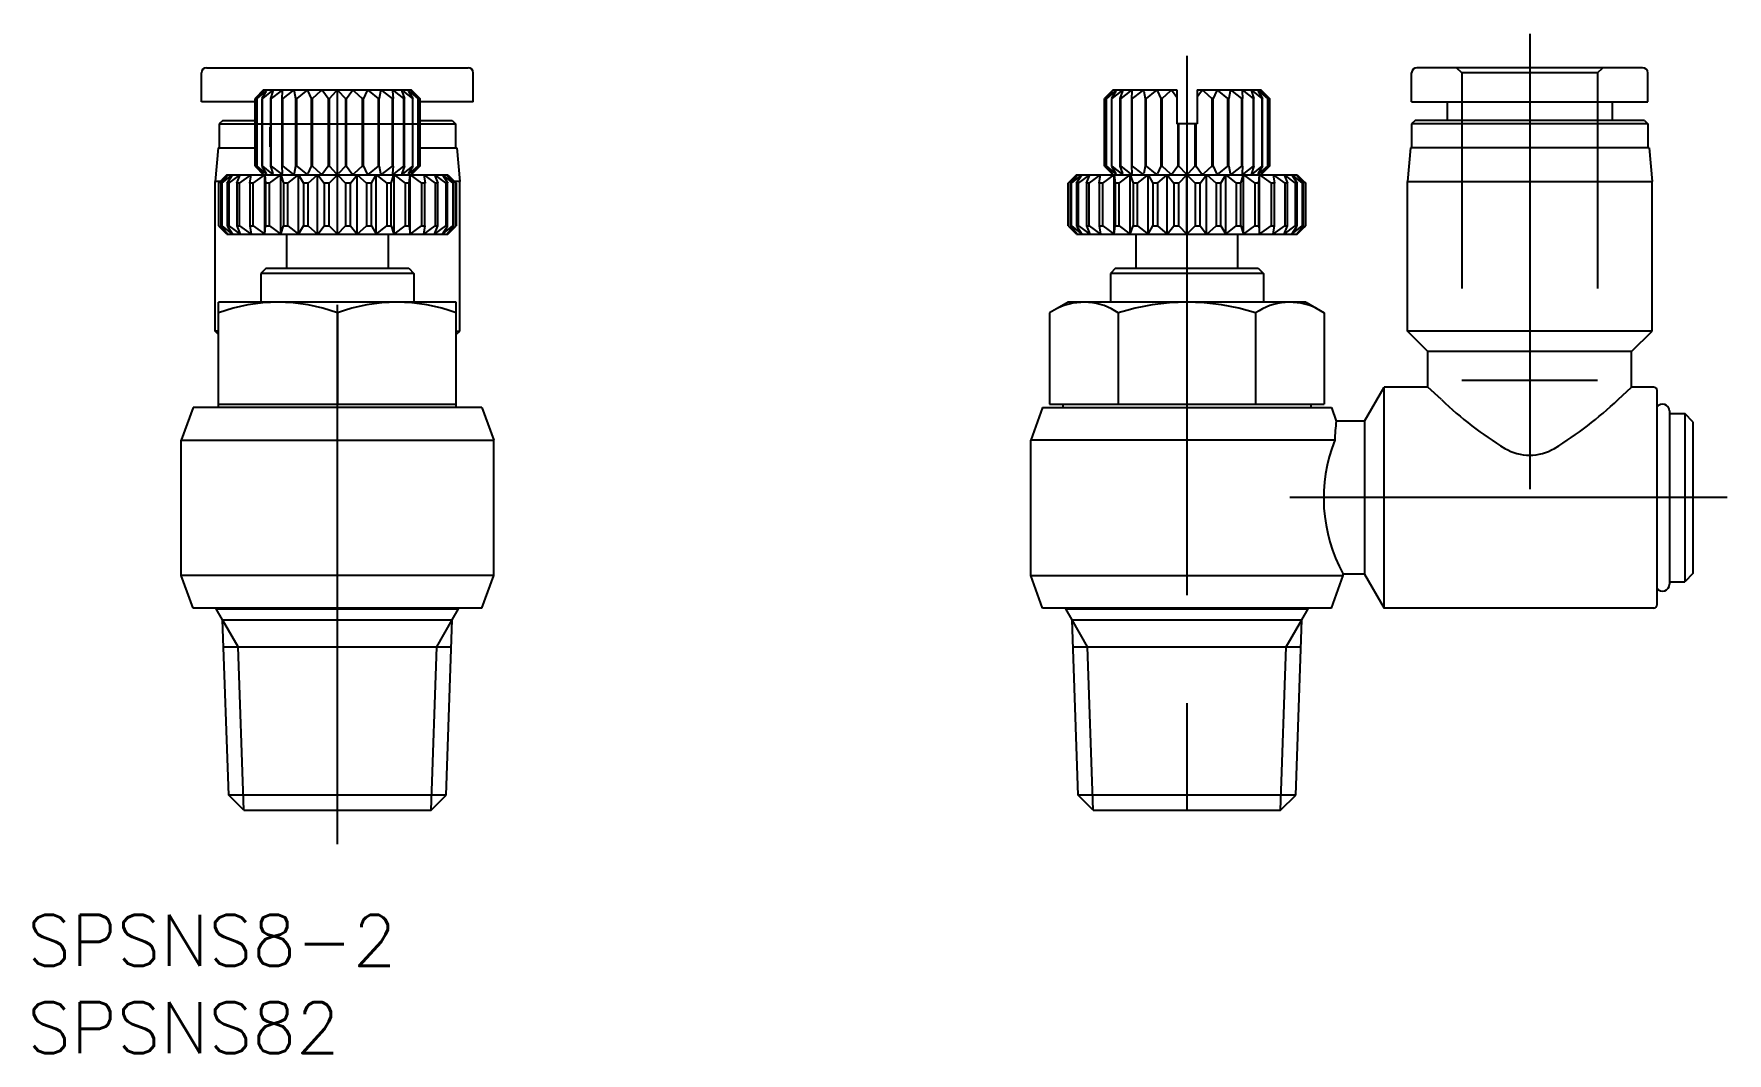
# Model space of a CAD drawing. Extents: x -97.7 to 2, y -32.7 to 27.3.
import ezdxf

# ---------------------------------------------------------------- set-up
doc = ezdxf.new("R2010")
doc.units = 0
doc.linetypes.add('CENTER', pattern=[50.8, 31.75, -6.35, 6.35, -6.35])
doc.linetypes.add('DASHED', pattern=[19.05, 12.7, -6.35])
doc.layers.get('0').update_dxf_attribs({"linetype": 'CONTINUOUS'})
doc.layers.add('CENTER', color=1, linetype='CENTER')
doc.styles.get("Standard").update_dxf_attribs({"font": 'txt.shx', "height": 3, "bigfont": 'bigfont.shx'})

# ---------------------------------------------------------------- blocks, each defined once
blk = doc.blocks.new('*U2')
at = {"color": 7, "linetype": 'CONTINUOUS'}
blk.add_text('SPSNS8-2', height=3, dxfattribs=at).set_placement((-98.068, -27.572))
blk = doc.blocks.new('*U3')
at = {"color": 7, "linetype": 'CONTINUOUS'}
blk.add_text('SPSNS82', height=3, dxfattribs=at).set_placement((-98.068, -32.705))

msp = doc.modelspace()

# ---------------------------------------------------------------- linework, layer by layer
at = {"color": 7, "linetype": 'CONTINUOUS'}
for p, q in [((-87.814, 23.3), (-87.814, 25)), ((-87.514, 25.3), (-72.114, 25.3)), ((-87.514, 25.3), (-72.114, 25.3)), ((-71.814, 23.3), (-71.814, 25)), ((-16.573, 23.3), (-16.573, 25)), ((-2.973, 25.3), (-16.273, 25.3)), ((-2.673, 23.3), (-2.673, 25)), ((-84.164, 24.003), (-84.664, 23.503)), ((-84.164, 24.003), (-75.464, 24.003)), ((-74.964, 23.503), (-75.464, 24.003)), ((-34.15, 24.003), (-34.65, 23.503)), ((-34.15, 24.003), (-30.4, 24.003)), ((-30.4, 24.003), (-30.4, 22.003)), ((-29.2, 24.003), (-29.2, 22.003)), ((-29.2, 24.003), (-25.45, 24.003)), ((-24.95, 23.503), (-25.45, 24.003)), ((-84.664, 23.3), (-87.814, 23.3)), ((-84.226, 23.923), (-84.664, 23.503)), ((-84.664, 23.503), (-84.664, 19.503)), ((-84.664, 19.503), (-84.664, 23.503)), ((-84.664, 23.503), (-84.664, 23.503)), ((-84.664, 23.3), (-84.664, 22.2)), ((-84.211, 23.923), (-84.566, 23.503)), ((-84.566, 23.503), (-84.566, 19.503)), ((-84.55, 23.503), (-84.566, 23.503)), ((-84.048, 23.923), (-84.55, 23.503)), ((-84.55, 19.503), (-84.55, 23.503)), ((-84.004, 23.923), (-84.26, 23.503)), ((-84.26, 23.503), (-84.26, 19.503)), ((-84.229, 23.503), (-84.26, 23.503)), ((-83.685, 23.923), (-84.229, 23.503)), ((-84.229, 19.503), (-84.229, 23.503)), ((-83.614, 23.923), (-83.76, 23.503)), ((-83.76, 23.503), (-83.76, 19.503)), ((-83.715, 23.503), (-83.76, 23.503)), ((-83.153, 23.923), (-83.715, 23.503)), ((-83.715, 19.503), (-83.715, 23.503)), ((-83.058, 23.923), (-83.088, 23.503)), ((-83.088, 23.503), (-83.088, 19.503)), ((-83.03, 23.503), (-83.088, 23.503)), ((-82.475, 23.923), (-83.03, 23.503)), ((-83.03, 19.503), (-83.03, 23.503)), ((-82.36, 23.923), (-82.272, 23.503)), ((-82.272, 23.503), (-82.272, 19.503)), ((-82.205, 23.503), (-82.272, 23.503)), ((-81.68, 23.923), (-82.205, 23.503)), ((-82.205, 19.503), (-82.205, 23.503)), ((-81.551, 23.923), (-81.349, 23.503)), ((-81.349, 23.503), (-81.349, 19.503)), ((-81.276, 23.503), (-81.349, 23.503)), ((-80.804, 23.923), (-81.276, 23.503)), ((-81.276, 19.503), (-81.276, 23.503)), ((-80.359, 23.503), (-80.666, 23.923)), ((-80.359, 23.503), (-80.359, 19.503)), ((-80.359, 23.503), (-80.283, 23.503)), ((-80.283, 23.503), (-79.885, 23.923)), ((-80.283, 19.503), (-80.283, 23.503)), ((-79.345, 23.503), (-79.743, 23.923)), ((-79.345, 23.503), (-79.345, 19.503)), ((-79.345, 23.503), (-79.269, 23.503)), ((-79.269, 23.503), (-78.962, 23.923)), ((-79.269, 19.503), (-79.269, 23.503)), ((-78.824, 23.923), (-78.352, 23.503)), ((-78.352, 23.503), (-78.352, 19.503)), ((-78.279, 23.503), (-78.352, 23.503)), ((-78.077, 23.923), (-78.279, 23.503)), ((-78.279, 19.503), (-78.279, 23.503)), ((-77.948, 23.923), (-77.422, 23.503)), ((-77.422, 23.503), (-77.422, 19.503)), ((-77.356, 23.503), (-77.422, 23.503)), ((-77.268, 23.923), (-77.356, 23.503)), ((-77.356, 19.503), (-77.356, 23.503)), ((-77.153, 23.923), (-76.597, 23.503)), ((-76.597, 23.503), (-76.597, 19.503)), ((-76.54, 23.503), (-76.597, 23.503)), ((-76.57, 23.923), (-76.54, 23.503)), ((-76.54, 19.503), (-76.54, 23.503)), ((-76.475, 23.923), (-75.913, 23.503)), ((-76.013, 23.923), (-75.868, 23.503)), ((-75.943, 23.923), (-75.399, 23.503)), ((-75.913, 23.503), (-75.913, 19.503)), ((-75.868, 23.503), (-75.913, 23.503)), ((-75.868, 19.503), (-75.868, 23.503)), ((-75.623, 23.923), (-75.368, 23.503)), ((-75.579, 23.923), (-75.078, 23.503)), ((-75.416, 23.923), (-75.062, 23.503)), ((-75.401, 23.923), (-74.964, 23.503)), ((-75.399, 23.503), (-75.399, 19.503)), ((-75.368, 23.503), (-75.399, 23.503)), ((-75.368, 19.503), (-75.368, 23.503)), ((-75.078, 23.503), (-75.078, 19.503)), ((-75.062, 23.503), (-75.078, 23.503)), ((-75.062, 19.503), (-75.062, 23.503)), ((-74.964, 19.503), (-74.964, 23.503)), ((-74.964, 23.503), (-74.964, 19.503)), ((-74.964, 23.503), (-74.964, 23.503)), ((-71.814, 23.3), (-74.964, 23.3)), ((-74.964, 23.3), (-74.964, 22.2)), ((-34.212, 23.923), (-34.65, 23.503)), ((-34.65, 19.503), (-34.65, 23.503)), ((-34.65, 23.503), (-34.65, 19.503)), ((-34.65, 23.503), (-34.65, 23.503)), ((-34.198, 23.923), (-34.552, 23.503)), ((-34.552, 23.503), (-34.552, 19.503)), ((-34.536, 23.503), (-34.552, 23.503)), ((-34.034, 23.923), (-34.536, 23.503)), ((-34.536, 19.503), (-34.536, 23.503)), ((-33.991, 23.923), (-34.246, 23.503)), ((-34.246, 23.503), (-34.246, 19.503)), ((-34.215, 23.503), (-34.246, 23.503)), ((-33.671, 23.923), (-34.215, 23.503)), ((-34.215, 19.503), (-34.215, 23.503)), ((-33.601, 23.923), (-33.746, 23.503)), ((-33.746, 23.503), (-33.746, 19.503)), ((-33.701, 23.503), (-33.746, 23.503)), ((-33.139, 23.923), (-33.701, 23.503)), ((-33.701, 19.503), (-33.701, 23.503)), ((-33.044, 23.923), (-33.074, 23.503)), ((-33.074, 23.503), (-33.074, 19.503)), ((-33.017, 23.503), (-33.074, 23.503)), ((-32.461, 23.923), (-33.017, 23.503)), ((-33.017, 19.503), (-33.017, 23.503)), ((-32.346, 23.923), (-32.258, 23.503)), ((-32.258, 23.503), (-32.258, 19.503)), ((-32.192, 23.503), (-32.258, 23.503)), ((-31.666, 23.923), (-32.192, 23.503)), ((-32.192, 19.503), (-32.192, 23.503)), ((-31.537, 23.923), (-31.335, 23.503)), ((-31.335, 23.503), (-31.335, 19.503)), ((-31.262, 23.503), (-31.335, 23.503)), ((-30.79, 23.923), (-31.262, 23.503)), ((-31.262, 19.503), (-31.262, 23.503)), ((-30.652, 23.923), (-30.4, 23.58)), ((-28.948, 23.923), (-29.2, 23.58)), ((-28.81, 23.923), (-28.338, 23.503)), ((-28.338, 23.503), (-28.338, 19.503)), ((-28.265, 23.503), (-28.338, 23.503)), ((-28.063, 23.923), (-28.265, 23.503)), ((-28.265, 19.503), (-28.265, 23.503)), ((-27.934, 23.923), (-27.408, 23.503)), ((-27.408, 23.503), (-27.408, 19.503)), ((-27.342, 23.503), (-27.408, 23.503)), ((-27.254, 23.923), (-27.342, 23.503)), ((-27.342, 19.503), (-27.342, 23.503)), ((-27.139, 23.923), (-26.583, 23.503)), ((-26.583, 23.503), (-26.583, 19.503)), ((-26.526, 23.503), (-26.583, 23.503)), ((-26.556, 23.923), (-26.526, 23.503)), ((-26.526, 19.503), (-26.526, 23.503)), ((-26.461, 23.923), (-25.899, 23.503)), ((-25.999, 23.923), (-25.854, 23.503)), ((-25.929, 23.923), (-25.385, 23.503)), ((-25.899, 23.503), (-25.899, 19.503)), ((-25.854, 23.503), (-25.899, 23.503)), ((-25.854, 19.503), (-25.854, 23.503)), ((-25.609, 23.923), (-25.354, 23.503)), ((-25.566, 23.923), (-25.064, 23.503)), ((-25.402, 23.923), (-25.048, 23.503)), ((-25.388, 23.923), (-24.95, 23.503)), ((-25.385, 23.503), (-25.385, 19.503)), ((-25.354, 23.503), (-25.385, 23.503)), ((-25.354, 19.503), (-25.354, 23.503)), ((-25.064, 23.503), (-25.064, 19.503)), ((-25.048, 23.503), (-25.064, 23.503)), ((-25.048, 19.503), (-25.048, 23.503)), ((-24.95, 23.503), (-24.95, 19.503)), ((-24.95, 19.503), (-24.95, 23.503)), ((-24.95, 23.503), (-24.95, 23.503)), ((-16.573, 23.3), (-2.673, 23.3)), ((-14.473, 23.3), (-14.473, 22.2)), ((-4.773, 23.3), (-4.773, 22.2)), ((-86.564, 22.2), (-86.764, 22)), ((-86.764, 22), (-86.764, 20.6)), ((-86.764, 22), (-84.664, 22)), ((-86.564, 22.2), (-84.664, 22.2)), ((-74.964, 22.2), (-73.064, 22.2)), ((-74.964, 22), (-72.864, 22)), ((-73.064, 22.2), (-72.864, 22)), ((-72.864, 22), (-72.864, 20.6)), ((-29.2, 22.003), (-30.4, 22.003)), ((-30.345, 22.003), (-30.345, 19.503)), ((-30.269, 19.503), (-30.269, 22.003)), ((-29.331, 22.003), (-29.331, 19.503)), ((-29.255, 19.503), (-29.255, 22.003)), ((-16.373, 22.2), (-16.573, 22)), ((-2.673, 22), (-16.573, 22)), ((-16.573, 22), (-16.573, 20.6)), ((-2.873, 22.2), (-16.373, 22.2)), ((-2.873, 22.2), (-2.673, 22)), ((-2.673, 22), (-2.673, 20.6)), ((-83.764, 20.65), (-83.764, 21.8)), ((-75.864, 20.65), (-75.864, 21.8)), ((-86.839, 20.6), (-87.014, 18.6)), ((-86.839, 20.6), (-84.664, 20.6)), ((-74.964, 20.6), (-72.789, 20.6)), ((-72.789, 20.6), (-72.614, 18.6)), ((-16.648, 20.6), (-16.823, 18.6)), ((-2.598, 20.6), (-16.648, 20.6)), ((-2.598, 20.6), (-2.423, 18.6)), ((-86.801, 18.503), (-86.258, 19.003)), ((-86.672, 18.503), (-86.258, 19.003)), ((-86.314, 19.003), (-86.628, 18.689)), ((-86.607, 18.503), (-85.999, 19.003)), ((-86.314, 19.003), (-73.317, 19.003)), ((-86.309, 18.502), (-85.998, 19.003)), ((-86.195, 18.503), (-85.541, 19.004)), ((-85.737, 18.502), (-85.54, 19.002)), ((-85.578, 18.503), (-84.899, 19.004)), ((-84.974, 18.502), (-84.898, 19.002)), ((-84.775, 18.503), (-84.093, 19.004)), ((-84.664, 19.503), (-84.164, 19.003)), ((-84.664, 19.503), (-84.226, 19.083)), ((-84.664, 19.503), (-84.664, 19.503)), ((-84.566, 19.503), (-84.211, 19.083)), ((-84.566, 19.503), (-84.55, 19.503)), ((-84.55, 19.503), (-84.048, 19.083)), ((-84.26, 19.503), (-84.004, 19.083)), ((-84.26, 19.503), (-84.229, 19.503)), ((-84.229, 19.503), (-83.685, 19.083)), ((-84.092, 15.502), (-84.092, 19.002)), ((-84.092, 19.002), (-84.046, 18.502)), ((-83.813, 18.503), (-83.151, 19.004)), ((-83.76, 19.503), (-83.614, 19.083)), ((-83.76, 19.503), (-83.715, 19.503)), ((-83.715, 19.503), (-83.153, 19.083)), ((-83.149, 15.502), (-83.149, 19.002)), ((-83.148, 19.002), (-82.981, 18.502)), ((-83.088, 19.503), (-83.058, 19.083)), ((-83.088, 19.503), (-83.03, 19.503)), ((-83.03, 19.503), (-82.475, 19.083)), ((-82.723, 18.503), (-82.101, 19.003)), ((-82.272, 19.503), (-82.36, 19.083)), ((-82.272, 19.503), (-82.205, 19.503)), ((-82.205, 19.503), (-81.68, 19.083)), ((-82.099, 15.502), (-82.099, 19.002)), ((-82.098, 19.002), (-81.816, 18.502)), ((-81.349, 19.503), (-81.551, 19.083)), ((-81.539, 18.503), (-80.977, 19.003)), ((-81.349, 19.503), (-81.276, 19.503)), ((-81.276, 19.503), (-80.804, 19.083)), ((-80.976, 15.502), (-80.976, 19.002)), ((-80.974, 19.003), (-80.585, 18.503)), ((-80.359, 19.503), (-80.666, 19.083)), ((-80.359, 19.503), (-80.283, 19.503)), ((-80.3, 18.503), (-79.814, 19.003)), ((-80.283, 19.503), (-79.885, 19.083)), ((-79.814, 19.003), (-79.331, 18.503)), ((-79.814, 15.5), (-79.814, 19.003)), ((-79.345, 19.503), (-79.743, 19.083)), ((-79.345, 19.503), (-79.269, 19.503)), ((-79.269, 19.503), (-78.962, 19.083)), ((-79.045, 18.503), (-78.656, 19.003)), ((-78.352, 19.503), (-78.824, 19.083)), ((-78.655, 15.502), (-78.655, 19.002)), ((-78.653, 19.003), (-78.092, 18.503)), ((-78.352, 19.503), (-78.279, 19.503)), ((-78.279, 19.503), (-78.077, 19.083)), ((-77.422, 19.503), (-77.948, 19.083)), ((-77.815, 18.502), (-77.533, 19.002)), ((-77.531, 15.502), (-77.531, 19.002)), ((-77.53, 19.003), (-76.908, 18.503)), ((-77.422, 19.503), (-77.356, 19.503)), ((-77.356, 19.503), (-77.268, 19.083)), ((-76.597, 19.503), (-77.153, 19.083)), ((-76.649, 18.502), (-76.482, 19.002)), ((-76.597, 19.503), (-76.54, 19.503)), ((-76.54, 19.503), (-76.57, 19.083)), ((-76.481, 15.502), (-76.481, 19.002)), ((-76.48, 19.004), (-75.817, 18.503)), ((-75.913, 19.503), (-76.475, 19.083)), ((-75.868, 19.503), (-76.013, 19.083)), ((-75.399, 19.503), (-75.943, 19.083)), ((-75.913, 19.503), (-75.868, 19.503)), ((-75.368, 19.503), (-75.623, 19.083)), ((-75.585, 18.502), (-75.539, 19.002)), ((-75.078, 19.503), (-75.579, 19.083)), ((-75.539, 15.502), (-75.539, 19.002)), ((-75.537, 19.004), (-74.856, 18.503)), ((-75.464, 19.003), (-74.964, 19.503)), ((-75.062, 19.503), (-75.416, 19.083)), ((-74.964, 19.503), (-75.401, 19.083)), ((-75.399, 19.503), (-75.368, 19.503)), ((-75.078, 19.503), (-75.062, 19.503)), ((-74.964, 19.503), (-74.964, 19.503)), ((-74.733, 19.002), (-74.656, 18.502)), ((-74.732, 19.004), (-74.053, 18.503)), ((-74.09, 19.004), (-73.436, 18.503)), ((-74.09, 19.002), (-73.894, 18.502)), ((-73.632, 19.003), (-73.023, 18.503)), ((-73.632, 19.003), (-73.322, 18.502)), ((-73.373, 19.003), (-72.829, 18.503)), ((-73.373, 19.003), (-72.959, 18.503)), ((-73.317, 19.003), (-73.003, 18.689)), ((-36.788, 18.503), (-36.244, 19.003)), ((-36.658, 18.503), (-36.244, 19.003)), ((-36.3, 19.003), (-36.614, 18.689)), ((-36.594, 18.503), (-35.985, 19.003)), ((-36.3, 19.003), (-23.303, 19.003)), ((-36.295, 18.502), (-35.985, 19.003)), ((-36.181, 18.503), (-35.527, 19.004)), ((-35.723, 18.502), (-35.526, 19.002)), ((-35.564, 18.503), (-34.885, 19.004)), ((-34.96, 18.502), (-34.884, 19.002)), ((-34.761, 18.503), (-34.079, 19.004)), ((-34.65, 19.503), (-34.212, 19.083)), ((-34.65, 19.503), (-34.65, 19.503)), ((-34.65, 19.503), (-34.15, 19.003)), ((-34.552, 19.503), (-34.536, 19.503)), ((-34.552, 19.503), (-34.198, 19.083)), ((-34.536, 19.503), (-34.034, 19.083)), ((-34.246, 19.503), (-34.215, 19.503)), ((-34.246, 19.503), (-33.991, 19.083)), ((-34.215, 19.503), (-33.671, 19.083)), ((-34.078, 15.502), (-34.078, 19.002)), ((-34.078, 19.002), (-34.032, 18.502)), ((-33.799, 18.503), (-33.137, 19.004)), ((-33.746, 19.503), (-33.701, 19.503)), ((-33.746, 19.503), (-33.601, 19.083)), ((-33.701, 19.503), (-33.139, 19.083)), ((-33.135, 15.502), (-33.135, 19.002)), ((-33.134, 19.002), (-32.968, 18.502)), ((-33.074, 19.503), (-33.017, 19.503)), ((-33.074, 19.503), (-33.044, 19.083)), ((-33.017, 19.503), (-32.461, 19.083)), ((-32.709, 18.503), (-32.087, 19.003)), ((-32.258, 19.503), (-32.346, 19.083)), ((-32.258, 19.503), (-32.192, 19.503)), ((-32.192, 19.503), (-31.666, 19.083)), ((-32.085, 15.502), (-32.085, 19.002)), ((-32.084, 19.002), (-31.802, 18.502)), ((-31.335, 19.503), (-31.537, 19.083)), ((-31.525, 18.503), (-30.963, 19.003)), ((-31.335, 19.503), (-31.262, 19.503)), ((-31.262, 19.503), (-30.79, 19.083)), ((-30.962, 15.502), (-30.962, 19.002)), ((-30.961, 19.003), (-30.572, 18.503)), ((-30.345, 19.503), (-30.652, 19.083)), ((-30.345, 19.503), (-30.269, 19.503)), ((-30.286, 18.503), (-29.8, 19.003)), ((-30.269, 19.503), (-29.871, 19.083)), ((-29.8, 15.5), (-29.8, 19.003)), ((-29.8, 19.003), (-29.317, 18.503)), ((-29.331, 19.503), (-29.729, 19.083)), ((-29.331, 19.503), (-29.255, 19.503)), ((-29.255, 19.503), (-28.948, 19.083)), ((-29.031, 18.503), (-28.642, 19.003)), ((-28.338, 19.503), (-28.81, 19.083)), ((-28.641, 15.502), (-28.641, 19.002)), ((-28.639, 19.003), (-28.078, 18.503)), ((-28.338, 19.503), (-28.265, 19.503)), ((-28.265, 19.503), (-28.063, 19.083)), ((-27.408, 19.503), (-27.934, 19.083)), ((-27.801, 18.502), (-27.519, 19.002)), ((-27.518, 15.502), (-27.518, 19.002)), ((-27.516, 19.003), (-26.894, 18.503)), ((-27.408, 19.503), (-27.342, 19.503)), ((-27.342, 19.503), (-27.254, 19.083)), ((-26.583, 19.503), (-27.139, 19.083)), ((-26.635, 18.502), (-26.468, 19.002)), ((-26.583, 19.503), (-26.526, 19.503)), ((-26.526, 19.503), (-26.556, 19.083)), ((-26.468, 15.502), (-26.468, 19.002)), ((-26.466, 19.004), (-25.804, 18.503)), ((-25.899, 19.503), (-26.461, 19.083)), ((-25.854, 19.503), (-25.999, 19.083)), ((-25.385, 19.503), (-25.929, 19.083)), ((-25.899, 19.503), (-25.854, 19.503)), ((-25.354, 19.503), (-25.609, 19.083)), ((-25.571, 18.502), (-25.525, 19.002)), ((-25.064, 19.503), (-25.566, 19.083)), ((-25.525, 15.502), (-25.525, 19.002)), ((-25.523, 19.004), (-24.842, 18.503)), ((-25.45, 19.003), (-24.95, 19.503)), ((-25.048, 19.503), (-25.402, 19.083)), ((-24.95, 19.503), (-25.388, 19.083)), ((-25.385, 19.503), (-25.354, 19.503)), ((-25.064, 19.503), (-25.048, 19.503)), ((-24.95, 19.503), (-24.95, 19.503)), ((-24.719, 19.002), (-24.643, 18.502)), ((-24.718, 19.004), (-24.039, 18.503)), ((-24.077, 19.002), (-23.88, 18.502)), ((-24.076, 19.004), (-23.422, 18.503)), ((-23.618, 19.003), (-23.308, 18.502)), ((-23.618, 19.003), (-23.009, 18.503)), ((-23.359, 19.003), (-22.945, 18.503)), ((-23.359, 19.003), (-22.815, 18.503)), ((-23.303, 19.003), (-22.989, 18.689)), ((-87.014, 9.8), (-87.014, 18.6)), ((-86.716, 18.6), (-87.014, 18.6)), ((-86.813, 18.502), (-86.628, 18.689)), ((-86.813, 18.502), (-86.813, 16.002)), ((-86.8, 18.502), (-86.813, 18.502)), ((-86.8, 16.002), (-86.8, 18.502)), ((-86.671, 18.502), (-86.671, 16.002)), ((-86.606, 18.502), (-86.671, 18.502)), ((-86.606, 16.002), (-86.606, 18.502)), ((-86.307, 18.502), (-86.307, 16.002)), ((-86.194, 18.502), (-86.307, 18.502)), ((-86.194, 16.002), (-86.194, 18.502)), ((-85.736, 18.502), (-85.736, 16.002)), ((-85.576, 18.502), (-85.736, 18.502)), ((-85.576, 16.002), (-85.576, 18.502)), ((-84.974, 18.502), (-84.974, 16.002)), ((-84.774, 18.502), (-84.974, 18.502)), ((-84.774, 16.002), (-84.774, 18.502)), ((-84.046, 18.502), (-84.046, 16.002)), ((-83.812, 18.502), (-84.046, 18.502)), ((-83.812, 16.002), (-83.812, 18.502)), ((-82.982, 18.502), (-82.982, 16.002)), ((-82.722, 18.502), (-82.982, 18.502)), ((-82.722, 16.002), (-82.722, 18.502)), ((-81.817, 18.502), (-81.817, 16.002)), ((-81.538, 18.502), (-81.817, 18.502)), ((-81.538, 16.002), (-81.538, 18.502)), ((-80.587, 18.502), (-80.587, 16.002)), ((-80.299, 18.502), (-80.587, 18.502)), ((-80.299, 16.002), (-80.299, 18.502)), ((-79.332, 18.502), (-79.332, 16.002)), ((-79.044, 18.502), (-79.332, 18.502)), ((-79.044, 16.002), (-79.044, 18.502)), ((-78.093, 18.502), (-78.093, 16.002)), ((-77.814, 18.502), (-78.093, 18.502)), ((-77.814, 16.002), (-77.814, 18.502)), ((-76.909, 18.502), (-76.909, 16.002)), ((-76.648, 18.502), (-76.909, 18.502)), ((-76.648, 16.002), (-76.648, 18.502)), ((-75.819, 18.502), (-75.819, 16.002)), ((-75.585, 18.502), (-75.819, 18.502)), ((-75.585, 16.002), (-75.585, 18.502)), ((-74.857, 18.502), (-74.857, 16.002)), ((-74.657, 18.502), (-74.857, 18.502)), ((-74.657, 16.002), (-74.657, 18.502)), ((-74.054, 18.502), (-74.054, 16.002)), ((-73.895, 18.502), (-74.054, 18.502)), ((-73.895, 16.002), (-73.895, 18.502)), ((-73.437, 18.502), (-73.437, 16.002)), ((-73.323, 18.502), (-73.437, 18.502)), ((-73.323, 16.002), (-73.323, 18.502)), ((-73.024, 18.502), (-73.024, 16.002)), ((-72.96, 18.502), (-73.024, 18.502)), ((-73.003, 18.689), (-72.817, 18.502)), ((-72.96, 16.002), (-72.96, 18.502)), ((-72.614, 18.6), (-72.914, 18.6)), ((-72.83, 18.502), (-72.83, 16.002)), ((-72.817, 18.502), (-72.83, 18.502)), ((-72.817, 16.002), (-72.817, 18.502)), ((-72.614, 9.8), (-72.614, 18.6)), ((-36.8, 18.502), (-36.614, 18.689)), ((-36.799, 18.502), (-36.799, 16.002)), ((-36.786, 18.502), (-36.799, 18.502)), ((-36.786, 16.002), (-36.786, 18.502)), ((-36.657, 18.502), (-36.657, 16.002)), ((-36.592, 18.502), (-36.657, 18.502)), ((-36.592, 16.002), (-36.592, 18.502)), ((-36.294, 18.502), (-36.294, 16.002)), ((-36.18, 18.502), (-36.294, 18.502)), ((-36.18, 16.002), (-36.18, 18.502)), ((-35.722, 18.502), (-35.722, 16.002)), ((-35.563, 18.502), (-35.722, 18.502)), ((-35.563, 16.002), (-35.563, 18.502)), ((-34.76, 18.502), (-34.96, 18.502)), ((-34.96, 18.502), (-34.96, 16.002)), ((-34.76, 16.002), (-34.76, 18.502)), ((-34.032, 18.502), (-34.032, 16.002)), ((-33.798, 18.502), (-34.032, 18.502)), ((-33.798, 16.002), (-33.798, 18.502)), ((-32.968, 18.502), (-32.968, 16.002)), ((-32.708, 18.502), (-32.968, 18.502)), ((-32.708, 16.002), (-32.708, 18.502)), ((-31.803, 18.502), (-31.803, 16.002)), ((-31.524, 18.502), (-31.803, 18.502)), ((-31.524, 16.002), (-31.524, 18.502)), ((-30.573, 18.502), (-30.573, 16.002)), ((-30.285, 18.502), (-30.573, 18.502)), ((-30.285, 16.002), (-30.285, 18.502)), ((-29.318, 18.502), (-29.318, 16.002)), ((-29.03, 18.502), (-29.318, 18.502)), ((-29.03, 16.002), (-29.03, 18.502)), ((-28.079, 18.502), (-28.079, 16.002)), ((-27.8, 18.502), (-28.079, 18.502)), ((-27.8, 16.002), (-27.8, 18.502)), ((-26.895, 18.502), (-26.895, 16.002)), ((-26.635, 18.502), (-26.895, 18.502)), ((-26.635, 16.002), (-26.635, 18.502)), ((-25.805, 18.502), (-25.805, 16.002)), ((-25.571, 18.502), (-25.805, 18.502)), ((-25.571, 16.002), (-25.571, 18.502)), ((-24.843, 18.502), (-24.843, 16.002)), ((-24.643, 18.502), (-24.843, 18.502)), ((-24.643, 16.002), (-24.643, 18.502)), ((-24.04, 18.502), (-24.04, 16.002)), ((-23.881, 18.502), (-24.04, 18.502)), ((-23.881, 16.002), (-23.881, 18.502)), ((-23.423, 18.502), (-23.423, 16.002)), ((-23.309, 18.502), (-23.423, 18.502)), ((-23.309, 16.002), (-23.309, 18.502)), ((-23.011, 18.502), (-23.011, 16.002)), ((-22.946, 18.502), (-23.011, 18.502)), ((-22.989, 18.689), (-22.803, 18.502)), ((-22.946, 16.002), (-22.946, 18.502)), ((-22.816, 18.502), (-22.816, 16.002)), ((-22.803, 18.502), (-22.816, 18.502)), ((-22.803, 16.002), (-22.803, 18.502)), ((-16.823, 18.6), (-2.423, 18.6)), ((-16.823, 9.8), (-16.823, 18.6)), ((-2.423, 9.8), (-2.423, 18.6)), ((-86.813, 16.002), (-86.628, 15.814)), ((-86.813, 16.002), (-86.8, 16.002)), ((-86.801, 16), (-86.258, 15.5)), ((-86.672, 16.001), (-86.258, 15.501)), ((-86.671, 16.002), (-86.606, 16.002)), ((-86.607, 16), (-85.999, 15.5)), ((-86.309, 16.001), (-85.998, 15.501)), ((-86.307, 16.002), (-86.194, 16.002)), ((-86.195, 16), (-85.541, 15.5)), ((-85.737, 16.001), (-85.54, 15.501)), ((-85.736, 16.002), (-85.576, 16.002)), ((-85.578, 16), (-84.899, 15.5)), ((-84.974, 16.002), (-84.898, 15.502)), ((-84.974, 16.002), (-84.774, 16.002)), ((-84.775, 16), (-84.093, 15.5)), ((-84.092, 15.502), (-84.046, 16.002)), ((-84.046, 16.002), (-83.812, 16.002)), ((-83.813, 16), (-83.151, 15.5)), ((-83.148, 15.501), (-82.981, 16.001)), ((-82.982, 16.002), (-82.722, 16.002)), ((-82.723, 16), (-82.101, 15.5)), ((-82.098, 15.501), (-81.816, 16.001)), ((-81.817, 16.002), (-81.538, 16.002)), ((-81.539, 16), (-80.977, 15.5)), ((-80.974, 15.501), (-80.585, 16.001)), ((-80.587, 16.002), (-80.299, 16.002)), ((-80.3, 16.001), (-79.814, 15.5)), ((-79.814, 15.5), (-79.331, 16.001)), ((-79.332, 16.002), (-79.044, 16.002)), ((-79.045, 16.001), (-78.656, 15.501)), ((-78.653, 15.5), (-78.092, 16)), ((-78.093, 16.002), (-77.814, 16.002)), ((-77.815, 16.001), (-77.533, 15.501)), ((-77.53, 15.5), (-76.908, 16)), ((-76.909, 16.002), (-76.648, 16.002)), ((-76.649, 16.001), (-76.482, 15.501)), ((-76.48, 15.5), (-75.817, 16)), ((-75.819, 16.002), (-75.585, 16.002)), ((-75.585, 16.002), (-75.539, 15.502)), ((-75.537, 15.5), (-74.856, 16)), ((-74.857, 16.002), (-74.657, 16.002)), ((-74.733, 15.502), (-74.656, 16.002)), ((-74.732, 15.5), (-74.053, 16)), ((-74.09, 15.501), (-73.894, 16.001)), ((-74.09, 15.5), (-73.436, 16)), ((-74.054, 16.002), (-73.895, 16.002)), ((-73.632, 15.501), (-73.322, 16.001)), ((-73.632, 15.5), (-73.023, 16)), ((-73.437, 16.002), (-73.323, 16.002)), ((-73.373, 15.501), (-72.959, 16.001)), ((-73.373, 15.5), (-72.829, 16)), ((-73.024, 16.002), (-72.96, 16.002)), ((-73.003, 15.814), (-72.817, 16.002)), ((-72.83, 16.002), (-72.817, 16.002)), ((-36.8, 16.002), (-36.614, 15.814)), ((-36.799, 16.002), (-36.786, 16.002)), ((-36.788, 16), (-36.244, 15.5)), ((-36.658, 16.001), (-36.244, 15.501)), ((-36.657, 16.002), (-36.592, 16.002)), ((-36.594, 16), (-35.985, 15.5)), ((-36.295, 16.001), (-35.985, 15.501)), ((-36.294, 16.002), (-36.18, 16.002)), ((-36.181, 16), (-35.527, 15.5)), ((-35.723, 16.001), (-35.526, 15.501)), ((-35.722, 16.002), (-35.563, 16.002)), ((-35.564, 16), (-34.885, 15.5)), ((-34.96, 16.002), (-34.76, 16.002)), ((-34.96, 16.002), (-34.884, 15.502)), ((-34.761, 16), (-34.079, 15.5)), ((-34.078, 15.502), (-34.032, 16.002)), ((-34.032, 16.002), (-33.798, 16.002)), ((-33.799, 16), (-33.137, 15.5)), ((-33.134, 15.501), (-32.968, 16.001)), ((-32.968, 16.002), (-32.708, 16.002)), ((-32.709, 16), (-32.087, 15.5)), ((-32.084, 15.501), (-31.802, 16.001)), ((-31.803, 16.002), (-31.524, 16.002)), ((-31.525, 16), (-30.963, 15.5)), ((-30.961, 15.501), (-30.572, 16.001)), ((-30.573, 16.002), (-30.285, 16.002)), ((-30.286, 16.001), (-29.8, 15.5)), ((-29.8, 15.5), (-29.317, 16.001)), ((-29.318, 16.002), (-29.03, 16.002)), ((-29.031, 16.001), (-28.642, 15.501)), ((-28.639, 15.5), (-28.078, 16)), ((-28.079, 16.002), (-27.8, 16.002)), ((-27.801, 16.001), (-27.519, 15.501)), ((-27.516, 15.5), (-26.894, 16)), ((-26.895, 16.002), (-26.635, 16.002)), ((-26.635, 16.001), (-26.468, 15.501)), ((-26.466, 15.5), (-25.804, 16)), ((-25.805, 16.002), (-25.571, 16.002)), ((-25.571, 16.002), (-25.525, 15.502)), ((-25.523, 15.5), (-24.842, 16)), ((-24.843, 16.002), (-24.643, 16.002)), ((-24.719, 15.502), (-24.643, 16.002)), ((-24.718, 15.5), (-24.039, 16)), ((-24.077, 15.501), (-23.88, 16.001)), ((-24.076, 15.5), (-23.422, 16)), ((-24.04, 16.002), (-23.881, 16.002)), ((-23.618, 15.501), (-23.308, 16.001)), ((-23.618, 15.5), (-23.009, 16)), ((-23.423, 16.002), (-23.309, 16.002)), ((-23.359, 15.501), (-22.945, 16.001)), ((-23.359, 15.5), (-22.815, 16)), ((-23.011, 16.002), (-22.946, 16.002)), ((-22.989, 15.814), (-22.803, 16.002)), ((-22.816, 16.002), (-22.803, 16.002)), ((-86.314, 15.5), (-86.628, 15.814)), ((-86.314, 15.5), (-73.317, 15.5)), ((-82.814, 15.502), (-82.814, 13.5)), ((-76.814, 13.5), (-76.814, 15.502)), ((-73.317, 15.5), (-73.003, 15.814)), ((-36.3, 15.5), (-36.614, 15.814)), ((-36.3, 15.5), (-23.303, 15.5)), ((-32.8, 15.502), (-32.8, 13.5)), ((-26.8, 13.5), (-26.8, 15.502)), ((-23.303, 15.5), (-22.989, 15.814)), ((-84.014, 13.5), (-84.314, 13.2)), ((-75.314, 13.2), (-84.314, 13.2)), ((-84.314, 13.2), (-84.314, 11.5)), ((-84.014, 13.5), (-75.614, 13.5)), ((-75.614, 13.5), (-75.314, 13.2)), ((-75.314, 13.2), (-75.314, 11.5)), ((-34, 13.5), (-34.3, 13.2)), ((-25.3, 13.2), (-34.3, 13.2)), ((-34.3, 13.2), (-34.3, 11.5)), ((-34, 13.5), (-25.6, 13.5)), ((-25.6, 13.5), (-25.3, 13.2)), ((-25.3, 13.2), (-25.3, 11.5)), ((-86.814, 5.3), (-86.814, 11.5)), ((-72.814, 11.5), (-86.814, 11.5)), ((-72.814, 5.3), (-72.814, 11.5)), ((-36.8, 11.5), (-37.883, 10.875)), ((-22.8, 11.5), (-36.8, 11.5)), ((-22.8, 11.5), (-21.717, 10.875)), ((-79.814, 10.875), (-79.814, 5.5)), ((-37.883, 10.875), (-37.883, 5.5)), ((-33.841, 10.875), (-33.841, 5.5)), ((-25.759, 10.875), (-25.759, 5.5)), ((-21.717, 10.875), (-21.717, 5.5)), ((-86.814, 9.6), (-87.014, 9.8)), ((-86.814, 9.8), (-87.014, 9.8)), ((-72.814, 9.8), (-72.614, 9.8)), ((-72.814, 9.6), (-72.614, 9.8)), ((-2.423, 9.8), (-16.823, 9.8)), ((-15.623, 8.6), (-16.823, 9.8)), ((-3.623, 8.6), (-2.423, 9.8)), ((-15.623, 6.5), (-15.623, 8.6)), ((-3.623, 8.6), (-15.623, 8.6)), ((-3.623, 6.5), (-3.623, 8.6)), ((-19.355, 4.5), (-18.2, 6.5)), ((-18.2, -6.5), (-18.2, 6.5)), ((-15.623, 6.5), (-18.2, 6.5)), ((-14.824, 5.769), (-15.624, 6.499)), ((-4.423, 5.769), (-3.623, 6.499)), ((-2.323, 6.5), (-3.623, 6.5)), ((-2.123, -6.3), (-2.123, 6.3)), ((-88.314, 5.3), (-89.014, 3.377)), ((-71.314, 5.3), (-88.314, 5.3)), ((-86.814, 5.5), (-72.814, 5.5)), ((-71.314, 5.3), (-70.614, 3.377)), ((-38.3, 5.3), (-39, 3.377)), ((-38.3, 5.3), (-21.3, 5.3)), ((-37.883, 5.5), (-21.717, 5.5)), ((-37.1, 5.5), (-37.1, 5.3)), ((-22.5, 5.5), (-22.5, 5.3)), ((-21.3, 5.3), (-21.009, 4.5)), ((-1.4, 5.1), (-1.4, -5.1)), ((-19.355, 4.5), (-21.009, 4.5)), ((-19.355, 4.5), (-19.355, -4.5)), ((-1.4, 4.95), (-0.5, 4.95)), ((-0.5, 4.95), (-0.5, -4.95)), ((0, 4.45), (-0.5, 4.95)), ((0, -4.45), (0, 4.45)), ((-89.014, 3.377), (-70.614, 3.377)), ((-89.014, -4.577), (-89.014, 3.377)), ((-70.614, -4.577), (-70.614, 3.377)), ((-21.094, 3.377), (-39, 3.377)), ((-39, -4.577), (-39, 3.377)), ((-70.614, -4.577), (-89.014, -4.577)), ((-88.314, -6.5), (-89.014, -4.577)), ((-71.314, -6.5), (-70.614, -4.577)), ((-39, -4.577), (-20.6, -4.577)), ((-38.3, -6.5), (-39, -4.577)), ((-21.3, -6.5), (-20.6, -4.577)), ((-19.355, -4.5), (-20.6, -4.5)), ((-20.6, -4.577), (-20.6, -4.5)), ((-19.355, -4.5), (-18.2, -6.5)), ((-1.4, -4.95), (-0.5, -4.95)), ((0, -4.45), (-0.5, -4.95)), ((-71.314, -6.5), (-88.314, -6.5)), ((-86.949, -6.5), (-86.949, -6.55)), ((-86.949, -6.55), (-72.679, -6.55)), ((-86.574, -7.2), (-86.949, -6.55)), ((-73.054, -7.2), (-72.679, -6.55)), ((-72.679, -6.5), (-72.679, -6.55)), ((-21.3, -6.5), (-38.3, -6.5)), ((-36.935, -6.5), (-36.935, -6.55)), ((-36.935, -6.55), (-22.665, -6.55)), ((-36.56, -7.2), (-36.935, -6.55)), ((-23.04, -7.2), (-22.665, -6.55)), ((-22.665, -6.5), (-22.665, -6.55)), ((-2.323, -6.5), (-18.2, -6.5)), ((-86.574, -7.2), (-73.054, -7.2)), ((-86.213, -17.513), (-86.574, -7.2)), ((-73.414, -17.513), (-73.054, -7.2)), ((-36.56, -7.2), (-23.04, -7.2)), ((-36.2, -17.513), (-36.56, -7.2)), ((-23.4, -17.513), (-23.04, -7.2)), ((-86.518, -8.778), (-73.109, -8.778)), ((-36.505, -8.778), (-23.095, -8.778)), ((-73.414, -17.513), (-86.213, -17.513)), ((-85.326, -18.4), (-86.213, -17.513)), ((-74.301, -18.4), (-73.414, -17.513)), ((-23.4, -17.513), (-36.2, -17.513)), ((-35.313, -18.4), (-36.2, -17.513)), ((-24.287, -18.4), (-23.4, -17.513)), ((-85.326, -18.4), (-74.301, -18.4)), ((-84.514, -18.4), (-75.114, -18.4)), ((-35.313, -18.4), (-24.287, -18.4)), ((-34.5, -18.4), (-25.1, -18.4))]:
    msp.add_line(p, q, dxfattribs=at)
at = {"color": 3, "linetype": 'DASHED'}
for p, q in [((-13.623, 25), (-13.923, 25.3)), ((-13.623, 25), (-13.623, 6.9)), ((-5.623, 25), (-13.623, 25)), ((-5.623, 25), (-5.323, 25.3)), ((-5.623, 25), (-5.623, 6.9)), ((-84.664, 22.003), (-74.964, 22.003)), ((-5.623, 6.9), (-13.623, 6.9))]:
    msp.add_line(p, q, dxfattribs=at)
at = {"color": 3, "linetype": 'CONTINUOUS'}
for p, q in [((-85.662, -8.778), (-86.574, -7.2)), ((-73.965, -8.778), (-73.054, -7.2)), ((-35.649, -8.778), (-36.56, -7.2)), ((-23.951, -8.778), (-23.04, -7.2)), ((-85.326, -18.4), (-85.662, -8.778)), ((-74.301, -18.4), (-73.965, -8.778)), ((-35.313, -18.4), (-35.649, -8.778)), ((-24.287, -18.4), (-23.951, -8.778))]:
    msp.add_line(p, q, dxfattribs=at)
at = {"color": 7, "linetype": 'CONTINUOUS'}
for centre, radius, start, end in [((-87.514, 25), 0.3, 90, 180), ((-72.114, 25), 0.3, 0, 90), ((-16.273, 25), 0.3, 90, 180), ((-2.973, 25), 0.3, 0, 90), ((-84.042, 23.736), 0.263, 124.54624, 134.49318), ((-84.447, 24.133), 0.315, 318.35805, 323.85975), ((-84.211, 23.96), 0.0231, 324.35982, 336.19974), ((-84.19, 23.95), 0.00191, 89.34082, 112.49644), ((-84.19, 23.952), 0.000462, 349.61152, 90.38269), ((-84.193, 23.952), 0.00292, 338.48025, 356.38852), ((-83.926, 23.779), 0.189, 114.09537, 130.34976), ((-84.085, 23.974), 0.0952, 327.68858, 340.54129), ((-83.999, 23.939), 0.0131, 86.4487, 106.69364), ((-83.998, 23.948), 0.00404, 10.97021, 87.53889), ((-84.008, 23.947), 0.0139, 340.20832, 8.10913), ((-83.565, 23.765), 0.199, 110.85741, 127.12398), ((-83.625, 23.919), 0.0333, 85.11351, 108.79372), ((-83.623, 23.941), 0.0113, 2.71679, 85.20565), ((-83.657, 23.939), 0.0457, 340.52533, 3.67712), ((-83.048, 23.78), 0.178, 105.72153, 126.26195), ((-83.085, 23.91), 0.0429, 75.3886, 104.235), ((-83.08, 23.932), 0.0202, 32.27538, 74.4217), ((-83.093, 23.925), 0.0345, 357.01073, 29.99218), ((-82.388, 23.813), 0.14, 95.73401, 128.13282), ((-82.4, 23.904), 0.048, 66.42336, 92.83124), ((-82.398, 23.913), 0.0393, 14.80612, 63.62702), ((-81.584, 23.794), 0.161, 104.62808, 126.66981), ((-81.605, 23.872), 0.0801, 76.0614, 104.25012), ((-81.601, 23.894), 0.0581, 30.14771, 74.43221), ((-80.709, 23.804), 0.152, 111.05123, 128.34077), ((-80.73, 23.867), 0.086, 41.03308, 113.06874), ((-79.814, 23.852), 0.1, 45.21326, 134.78674), ((-78.897, 23.867), 0.086, 66.93126, 138.96692), ((-78.918, 23.804), 0.152, 51.65923, 68.94877), ((-78.027, 23.894), 0.0581, 105.56779, 149.85229), ((-78.023, 23.872), 0.0801, 75.74988, 103.9386), ((-78.044, 23.794), 0.161, 53.33019, 75.37192), ((-77.23, 23.913), 0.0393, 116.37298, 165.19388), ((-77.228, 23.904), 0.048, 87.16876, 113.57664), ((-77.239, 23.813), 0.14, 51.86718, 84.26599), ((-76.535, 23.925), 0.0345, 150.00782, 182.98927), ((-76.548, 23.932), 0.0202, 105.5783, 147.72462), ((-76.542, 23.91), 0.0429, 75.765, 104.6114), ((-76.58, 23.78), 0.178, 53.73805, 74.27847), ((-76.005, 23.941), 0.0113, 94.79435, 177.28321), ((-75.97, 23.939), 0.0457, 176.32288, 199.47467), ((-76.003, 23.919), 0.0333, 71.20628, 94.88649), ((-76.063, 23.765), 0.199, 52.87602, 69.14259), ((-75.629, 23.948), 0.00404, 92.46111, 169.02979), ((-75.619, 23.947), 0.0139, 171.89087, 199.79168), ((-75.543, 23.974), 0.0952, 199.45871, 212.31142), ((-75.629, 23.939), 0.0131, 73.30636, 93.5513), ((-75.702, 23.779), 0.189, 49.65024, 65.90463), ((-75.435, 23.952), 0.00292, 183.61148, 201.51975), ((-75.437, 23.952), 0.000462, 89.61731, 190.38848), ((-75.416, 23.96), 0.0231, 203.80026, 215.64018), ((-75.437, 23.95), 0.00191, 67.50356, 90.65918), ((-75.586, 23.736), 0.263, 45.50682, 55.45376), ((-75.181, 24.133), 0.315, 216.14025, 221.64195), ((-34.028, 23.736), 0.263, 124.54624, 134.49318), ((-34.433, 24.133), 0.315, 318.35805, 323.85975), ((-34.197, 23.96), 0.0231, 324.35982, 336.19974), ((-34.177, 23.952), 0.000462, 349.61152, 90.38269), ((-34.177, 23.95), 0.00191, 89.34082, 112.49644), ((-34.179, 23.952), 0.00292, 338.48025, 356.38852), ((-33.912, 23.779), 0.189, 114.09537, 130.34976), ((-34.071, 23.974), 0.0952, 327.68858, 340.54129), ((-33.985, 23.939), 0.0131, 86.4487, 106.69364), ((-33.985, 23.948), 0.00404, 10.97021, 87.53889), ((-33.994, 23.947), 0.0139, 340.20832, 8.10913), ((-33.551, 23.765), 0.199, 110.85741, 127.12398), ((-33.611, 23.919), 0.0333, 85.11351, 108.79372), ((-33.609, 23.941), 0.0113, 2.71679, 85.20565), ((-33.644, 23.939), 0.0457, 340.52533, 3.67712), ((-33.034, 23.78), 0.178, 105.72153, 126.26195), ((-33.071, 23.91), 0.0429, 75.3886, 104.235), ((-33.066, 23.932), 0.0202, 32.27538, 74.4217), ((-33.079, 23.925), 0.0345, 357.01073, 29.99218), ((-32.374, 23.813), 0.14, 95.73401, 128.13282), ((-32.386, 23.904), 0.048, 66.42336, 92.83124), ((-32.384, 23.913), 0.0393, 14.80612, 63.62702), ((-31.57, 23.794), 0.161, 104.62808, 126.66981), ((-31.591, 23.872), 0.0801, 76.0614, 104.25012), ((-31.587, 23.894), 0.0581, 30.14771, 74.43221), ((-30.696, 23.804), 0.152, 111.05123, 128.34077), ((-30.717, 23.867), 0.086, 41.03308, 113.06874), ((-28.883, 23.867), 0.086, 66.93126, 138.96692), ((-28.904, 23.804), 0.152, 51.65923, 68.94877), ((-28.013, 23.894), 0.0581, 105.56779, 149.85229), ((-28.009, 23.872), 0.0801, 75.74988, 103.9386), ((-28.03, 23.794), 0.161, 53.33019, 75.37192), ((-27.216, 23.913), 0.0393, 116.37298, 165.19388), ((-27.214, 23.904), 0.048, 87.16876, 113.57664), ((-27.226, 23.813), 0.14, 51.86718, 84.26599), ((-26.521, 23.925), 0.0345, 150.00782, 182.98927), ((-26.534, 23.932), 0.0202, 105.5783, 147.72462), ((-26.529, 23.91), 0.0429, 75.765, 104.6114), ((-26.566, 23.78), 0.178, 53.73805, 74.27847), ((-25.991, 23.941), 0.0113, 94.79435, 177.28321), ((-25.956, 23.939), 0.0457, 176.32288, 199.47467), ((-25.989, 23.919), 0.0333, 71.20628, 94.88649), ((-26.049, 23.765), 0.199, 52.87602, 69.14259), ((-25.615, 23.948), 0.00404, 92.46111, 169.02979), ((-25.606, 23.947), 0.0139, 171.89087, 199.79168), ((-25.529, 23.974), 0.0952, 199.45871, 212.31142), ((-25.615, 23.939), 0.0131, 73.30636, 93.5513), ((-25.688, 23.779), 0.189, 49.65024, 65.90463), ((-25.423, 23.952), 0.000462, 89.61731, 190.38848), ((-25.421, 23.952), 0.00292, 183.61148, 201.51975), ((-25.403, 23.96), 0.0231, 203.80026, 215.64018), ((-25.572, 23.736), 0.263, 45.50682, 55.45376), ((-25.423, 23.95), 0.00191, 67.50356, 90.65918), ((-25.167, 24.133), 0.315, 216.14025, 221.64195), ((-84.042, 19.27), 0.263, 225.50682, 235.45376), ((-84.447, 18.873), 0.315, 36.14025, 41.64195), ((-84.211, 19.046), 0.0231, 23.80026, 35.64018), ((-84.19, 19.056), 0.00191, 247.50356, 270.65918), ((-84.193, 19.054), 0.00292, 3.61148, 21.51975), ((-84.19, 19.054), 0.000462, 269.61731, 10.38848), ((-83.926, 19.227), 0.189, 229.65024, 245.90463), ((-84.085, 19.032), 0.0952, 19.45871, 32.31142), ((-83.999, 19.067), 0.0131, 253.30636, 273.5513), ((-83.998, 19.058), 0.00404, 272.46111, 349.02979), ((-84.008, 19.059), 0.0139, 351.89087, 19.79168), ((-83.565, 19.242), 0.199, 232.87602, 249.14259), ((-83.625, 19.087), 0.0333, 251.20628, 274.88649), ((-83.623, 19.065), 0.0113, 274.79435, 357.28321), ((-83.657, 19.068), 0.0457, 356.32288, 19.47467), ((-83.048, 19.226), 0.178, 233.73805, 254.27847), ((-83.085, 19.097), 0.0429, 255.765, 284.6114), ((-83.08, 19.075), 0.0202, 285.5783, 327.72462), ((-83.093, 19.081), 0.0345, 330.00782, 2.98927), ((-82.388, 19.193), 0.14, 231.86718, 264.26599), ((-82.4, 19.102), 0.048, 267.16876, 293.57664), ((-82.398, 19.093), 0.0393, 296.37298, 345.19388), ((-81.584, 19.212), 0.161, 233.33019, 255.37192), ((-81.605, 19.134), 0.0801, 255.74988, 283.9386), ((-81.601, 19.112), 0.0581, 285.56779, 329.85229), ((-80.709, 19.202), 0.152, 231.65923, 248.94877), ((-80.73, 19.139), 0.086, 246.93126, 318.96692), ((-79.814, 19.154), 0.1, 225.21326, 314.78674), ((-78.897, 19.139), 0.086, 221.03308, 293.06874), ((-78.918, 19.202), 0.152, 291.05123, 308.34077), ((-78.027, 19.112), 0.0581, 210.14771, 254.43221), ((-78.023, 19.134), 0.0801, 256.0614, 284.25012), ((-78.044, 19.212), 0.161, 284.62808, 306.66981), ((-77.23, 19.093), 0.0393, 194.80612, 243.62702), ((-77.228, 19.102), 0.048, 246.42336, 272.83124), ((-77.239, 19.193), 0.14, 275.73401, 308.13282), ((-76.535, 19.081), 0.0345, 177.01073, 209.99218), ((-76.548, 19.075), 0.0202, 212.27538, 254.4217), ((-76.542, 19.097), 0.0429, 255.3886, 284.235), ((-76.58, 19.226), 0.178, 285.72153, 306.26195), ((-75.97, 19.068), 0.0457, 160.52533, 183.67712), ((-76.005, 19.065), 0.0113, 182.71679, 265.20565), ((-76.003, 19.087), 0.0333, 265.11351, 288.79372), ((-76.063, 19.242), 0.199, 290.85741, 307.12398), ((-75.619, 19.059), 0.0139, 160.20832, 188.10913), ((-75.629, 19.058), 0.00404, 190.97021, 267.53889), ((-75.543, 19.032), 0.0952, 147.68858, 160.54129), ((-75.629, 19.067), 0.0131, 266.4487, 286.69364), ((-75.702, 19.227), 0.189, 294.09537, 310.34976), ((-75.416, 19.046), 0.0231, 144.35982, 156.19974), ((-75.435, 19.054), 0.00292, 158.48025, 176.38852), ((-75.437, 19.054), 0.000462, 169.61152, 270.38269), ((-75.586, 19.27), 0.263, 304.54624, 314.49318), ((-75.437, 19.056), 0.00191, 269.34082, 292.49644), ((-75.181, 18.873), 0.315, 138.35805, 143.85975), ((-34.028, 19.27), 0.263, 225.50682, 235.45376), ((-34.433, 18.873), 0.315, 36.14025, 41.64195), ((-34.197, 19.046), 0.0231, 23.80026, 35.64018), ((-34.177, 19.056), 0.00191, 247.50356, 270.65918), ((-34.177, 19.054), 0.000462, 269.61731, 10.38848), ((-34.179, 19.054), 0.00292, 3.61148, 21.51975), ((-33.912, 19.227), 0.189, 229.65024, 245.90463), ((-34.071, 19.032), 0.0952, 19.45871, 32.31142), ((-33.985, 19.067), 0.0131, 253.30636, 273.5513), ((-33.985, 19.058), 0.00404, 272.46111, 349.02979), ((-33.994, 19.059), 0.0139, 351.89087, 19.79168), ((-33.551, 19.242), 0.199, 232.87602, 249.14259), ((-33.611, 19.087), 0.0333, 251.20628, 274.88649), ((-33.609, 19.065), 0.0113, 274.79435, 357.28321), ((-33.644, 19.068), 0.0457, 356.32288, 19.47467), ((-33.034, 19.226), 0.178, 233.73805, 254.27847), ((-33.071, 19.097), 0.0429, 255.765, 284.6114), ((-33.066, 19.075), 0.0202, 285.5783, 327.72462), ((-33.079, 19.081), 0.0345, 330.00782, 2.98927), ((-32.374, 19.193), 0.14, 231.86718, 264.26599), ((-32.386, 19.102), 0.048, 267.16876, 293.57664), ((-32.384, 19.093), 0.0393, 296.37298, 345.19388), ((-31.57, 19.212), 0.161, 233.33019, 255.37192), ((-31.591, 19.134), 0.0801, 255.74988, 283.9386), ((-31.587, 19.112), 0.0581, 285.56779, 329.85229), ((-30.696, 19.202), 0.152, 231.65923, 248.94877), ((-30.717, 19.139), 0.086, 246.93126, 318.96692), ((-29.8, 19.154), 0.1, 225.21326, 314.78674), ((-28.883, 19.139), 0.086, 221.03308, 293.06874), ((-28.904, 19.202), 0.152, 291.05123, 308.34077), ((-28.013, 19.112), 0.0581, 210.14771, 254.43221), ((-28.009, 19.134), 0.0801, 256.0614, 284.25012), ((-28.03, 19.212), 0.161, 284.62808, 306.66981), ((-27.216, 19.093), 0.0393, 194.80612, 243.62702), ((-27.214, 19.102), 0.048, 246.42336, 272.83124), ((-27.226, 19.193), 0.14, 275.73401, 308.13282), ((-26.521, 19.081), 0.0345, 177.01073, 209.99218), ((-26.534, 19.075), 0.0202, 212.27538, 254.4217), ((-26.529, 19.097), 0.0429, 255.3886, 284.235), ((-26.566, 19.226), 0.178, 285.72153, 306.26195), ((-25.956, 19.068), 0.0457, 160.52533, 183.67712), ((-25.991, 19.065), 0.0113, 182.71679, 265.20565), ((-25.989, 19.087), 0.0333, 265.11351, 288.79372), ((-26.049, 19.242), 0.199, 290.85741, 307.12398), ((-25.529, 19.032), 0.0952, 147.68858, 160.54129), ((-25.606, 19.059), 0.0139, 160.20832, 188.10913), ((-25.615, 19.058), 0.00404, 190.97021, 267.53889), ((-25.615, 19.067), 0.0131, 266.4487, 286.69364), ((-25.688, 19.227), 0.189, 294.09537, 310.34976), ((-25.403, 19.046), 0.0231, 144.35982, 156.19974), ((-25.421, 19.054), 0.00292, 158.48025, 176.38852), ((-25.423, 19.054), 0.000462, 169.61152, 270.38269), ((-25.572, 19.27), 0.263, 304.54624, 314.49318), ((-25.423, 19.056), 0.00191, 269.34082, 292.49644), ((-25.167, 18.873), 0.315, 138.35805, 143.85975), ((-83.314, 1.391), 10.109, 69.74384, 110.25616), ((-76.314, 1.391), 10.109, 69.74384, 110.25616), ((-35.862, 7.922), 3.578, 55.61575, 115.61575), ((-29.8, -1.875), 13.375, 72.41205, 107.58795), ((-23.738, 7.922), 3.578, 64.38425, 124.38425), ((-2.323, 6.3), 0.2, 0, 90), ((0.759, 22.173), 22.625, 226.47042, 238.44074), ((-20.006, 22.173), 22.625, 301.55926, 313.52958), ((-1.8, 5.1), 0.4, 0, 143.9483), ((-13.218, 3.344), 7.876, 171.55729, 179.7587), ((-12.534, -0.04), 9.217, 158.24055, 208.93836), ((-9.623, 5.395), 2.895, 239.73602, 300.26398), ((-1.8, -5.1), 0.4, 216.0517, 0), ((-2.323, -6.3), 0.2, 270, 0)]:
    msp.add_arc(centre, radius, start, end, dxfattribs=at)
at = {"layer": 'CENTER', "color": 1, "linetype": 'CENTER'}
for p, q in [((-79.814, -20.4), (-79.814, 27.3)), ((-9.623, 27.3), (-9.623, 0.5)), ((-29.8, 26.003), (-29.8, -20.4)), ((2, 0), (-23.751, 0))]:
    msp.add_line(p, q, dxfattribs=at)

# ---------------------------------------------------------------- block references
at = {"color": 7, "linetype": 'CONTINUOUS'}
for name in ['*U2', '*U3']:
    msp.add_blockref(name, (0, 0), dxfattribs=at)

doc.saveas('drawing.dxf')
